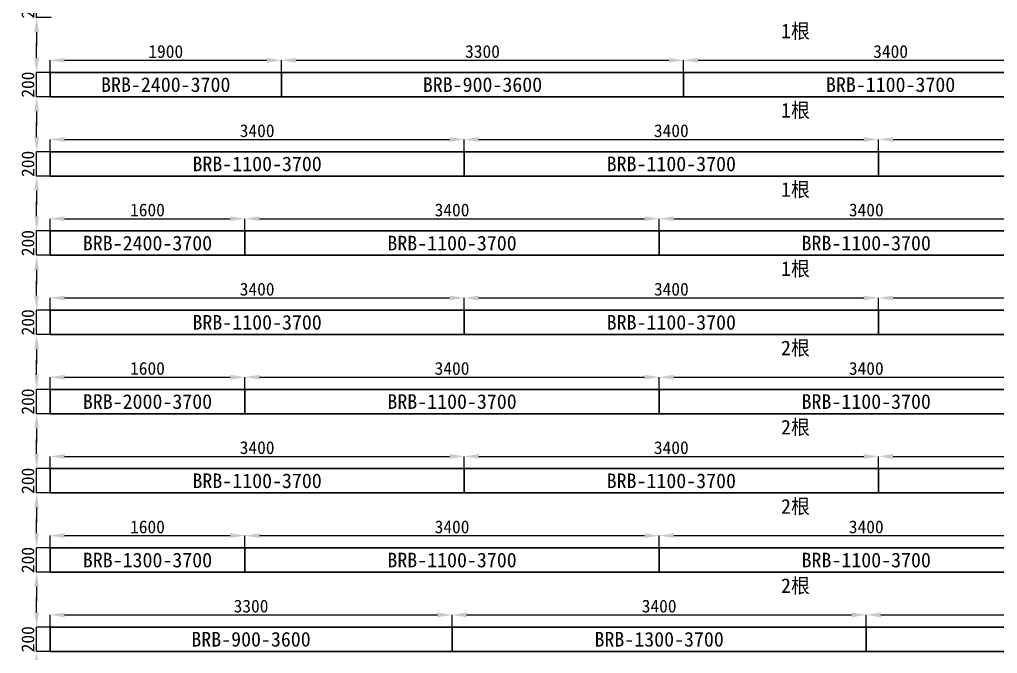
# Model space of a CAD drawing. Header units: metres. Extents: x -250 to 12310, y -21140 to 234.
# Drawn here: x -250 to 7777, y -10516 to -5316 of the extents above; entities that cross this region are included whole.
import ezdxf
from ezdxf.enums import TextEntityAlignment as Align

# ---------------------------------------------------------------- set-up
doc = ezdxf.new("R2010")
doc.units = ezdxf.units.M
for name, color, linetype in [('DIMENSION', 3, 'Continuous'), ('TEXT', 3, 'Continuous'), ('TUBE', 3, 'Continuous')]:
    doc.layers.add(name, color=color, linetype=linetype)
doc.dimstyles.get("Standard").update_dxf_attribs({"dimscale": 30, "dimtxt": 3.5, "dimasz": 4, "dimexe": 1.25, "dimexo": 0, "dimtad": 1, "dimcen": 2.5, "dimazin": 3, "dimtfac": 1, "dimtmove": 0, "dimatfit": 3})

# ---------------------------------------------------------------- blocks, each defined once
blk = doc.blocks.new('_CLOSEDFILLED')
at = {"color": 0, "linetype": 'BYBLOCK'}
blk.add_solid([(-1, 0.164), (0, 0), (-1, -0.164)], dxfattribs=at)
blk = doc.blocks.new('*D36')
at = {"color": 0}
for p, q in [((-110, -4980), (-110, -4860)), ((-110, -5300), (-110, -5100)), ((-110, -5420), (-110, -5540))]:
    blk.add_line(p, q, dxfattribs=at)
at = {"color": 3}
for p, q in [((10, -5100), (-110, -5100)), ((10, -5300), (-110, -5300))]:
    blk.add_line(p, q, dxfattribs=at)
at = {"layer": 'Defpoints'}
for p in [(10, -5100), (-110, -5300), (10, -5300)]:
    blk.add_point(p, dxfattribs=at)
at = {"layer": 'DIMENSION', "color": 0, "xscale": 120, "yscale": 120}
for p, rotation in [((-110, -5100), 270), ((-110, -5300), 90)]:
    blk.add_blockref('_CLOSEDFILLED', p, dxfattribs=dict(at, rotation=rotation))
at = {"layer": 'DIMENSION', "color": 3, "insert": (-181.25, -5200), "char_height": 105, "attachment_point": 5, "rotation": 90}
blk.add_mtext('200', dxfattribs=at)
blk = doc.blocks.new('*D41')
at = {"color": 0}
for p, q in [((-110, -5630), (-110, -5510)), ((-110, -5950), (-110, -5750)), ((-110, -6070), (-110, -6190))]:
    blk.add_line(p, q, dxfattribs=at)
at = {"color": 3}
for p, q in [((10, -5750), (-110, -5750)), ((10, -5950), (-110, -5950))]:
    blk.add_line(p, q, dxfattribs=at)
at = {"layer": 'Defpoints'}
for p in [(10, -5750), (-110, -5950), (10, -5950)]:
    blk.add_point(p, dxfattribs=at)
at = {"layer": 'DIMENSION', "color": 0, "xscale": 120, "yscale": 120}
for p, rotation in [((-110, -5750), 270), ((-110, -5950), 90)]:
    blk.add_blockref('_CLOSEDFILLED', p, dxfattribs=dict(at, rotation=rotation))
at = {"layer": 'DIMENSION', "color": 3, "insert": (-181.25, -5850), "char_height": 105, "attachment_point": 5, "rotation": 90}
blk.add_mtext('200', dxfattribs=at)
blk = doc.blocks.new('*D42')
at = {"color": 3}
for p, q in [((0, -5750), (0, -5650)), ((1900, -5750), (1900, -5650))]:
    blk.add_line(p, q, dxfattribs=at)
at = {"color": 0}
blk.add_line((120, -5650), (1780, -5650), dxfattribs=at)
at = {"layer": 'Defpoints'}
for p in [(0, -5650), (0, -5750), (1900, -5750)]:
    blk.add_point(p, dxfattribs=at)
at = {"layer": 'DIMENSION', "color": 0, "xscale": 120, "yscale": 120, "rotation": 180}
blk.add_blockref('_CLOSEDFILLED', (0, -5650), dxfattribs=at)
at = {"layer": 'DIMENSION', "color": 0, "xscale": 120, "yscale": 120}
blk.add_blockref('_CLOSEDFILLED', (1900, -5650), dxfattribs=at)
at = {"layer": 'DIMENSION', "color": 3, "insert": (950, -5578.75), "char_height": 105, "attachment_point": 5}
blk.add_mtext('1900', dxfattribs=at)
blk = doc.blocks.new('*D43')
at = {"color": 3}
for p, q in [((1900, -5750), (1900, -5650)), ((5200, -5750), (5200, -5650))]:
    blk.add_line(p, q, dxfattribs=at)
at = {"color": 0}
blk.add_line((2020, -5650), (5080, -5650), dxfattribs=at)
at = {"layer": 'Defpoints'}
for p in [(1900, -5650), (1900, -5750), (5200, -5750)]:
    blk.add_point(p, dxfattribs=at)
at = {"layer": 'DIMENSION', "color": 0, "xscale": 120, "yscale": 120, "rotation": 180}
blk.add_blockref('_CLOSEDFILLED', (1900, -5650), dxfattribs=at)
at = {"layer": 'DIMENSION', "color": 0, "xscale": 120, "yscale": 120}
blk.add_blockref('_CLOSEDFILLED', (5200, -5650), dxfattribs=at)
at = {"layer": 'DIMENSION', "color": 3, "insert": (3550, -5578.75), "char_height": 105, "attachment_point": 5}
blk.add_mtext('3300', dxfattribs=at)
blk = doc.blocks.new('*D44')
at = {"color": 3}
for p, q in [((5200, -5750), (5200, -5650)), ((8600, -5750), (8600, -5650))]:
    blk.add_line(p, q, dxfattribs=at)
at = {"color": 0}
blk.add_line((5320, -5650), (8480, -5650), dxfattribs=at)
at = {"layer": 'Defpoints'}
for p in [(5200, -5650), (5200, -5750), (8600, -5750)]:
    blk.add_point(p, dxfattribs=at)
at = {"layer": 'DIMENSION', "color": 0, "xscale": 120, "yscale": 120, "rotation": 180}
blk.add_blockref('_CLOSEDFILLED', (5200, -5650), dxfattribs=at)
at = {"layer": 'DIMENSION', "color": 0, "xscale": 120, "yscale": 120}
blk.add_blockref('_CLOSEDFILLED', (8600, -5650), dxfattribs=at)
at = {"layer": 'DIMENSION', "color": 3, "insert": (6900, -5578.75), "char_height": 105, "attachment_point": 5}
blk.add_mtext('3400', dxfattribs=at)
blk = doc.blocks.new('*D46')
at = {"color": 0}
for p, q in [((-110, -6280), (-110, -6160)), ((-110, -6600), (-110, -6400)), ((-110, -6720), (-110, -6840))]:
    blk.add_line(p, q, dxfattribs=at)
at = {"color": 3}
for p, q in [((10, -6400), (-110, -6400)), ((10, -6600), (-110, -6600))]:
    blk.add_line(p, q, dxfattribs=at)
at = {"layer": 'Defpoints'}
for p in [(10, -6400), (-110, -6600), (10, -6600)]:
    blk.add_point(p, dxfattribs=at)
at = {"layer": 'DIMENSION', "color": 0, "xscale": 120, "yscale": 120}
for p, rotation in [((-110, -6400), 270), ((-110, -6600), 90)]:
    blk.add_blockref('_CLOSEDFILLED', p, dxfattribs=dict(at, rotation=rotation))
at = {"layer": 'DIMENSION', "color": 3, "insert": (-181.25, -6500), "char_height": 105, "attachment_point": 5, "rotation": 90}
blk.add_mtext('200', dxfattribs=at)
blk = doc.blocks.new('*D47')
at = {"color": 3}
for p, q in [((0, -6400), (0, -6300)), ((3400, -6400), (3400, -6300))]:
    blk.add_line(p, q, dxfattribs=at)
at = {"color": 0}
blk.add_line((120, -6300), (3280, -6300), dxfattribs=at)
at = {"layer": 'Defpoints'}
for p in [(0, -6300), (0, -6400), (3400, -6400)]:
    blk.add_point(p, dxfattribs=at)
at = {"layer": 'DIMENSION', "color": 0, "xscale": 120, "yscale": 120, "rotation": 180}
blk.add_blockref('_CLOSEDFILLED', (0, -6300), dxfattribs=at)
at = {"layer": 'DIMENSION', "color": 0, "xscale": 120, "yscale": 120}
blk.add_blockref('_CLOSEDFILLED', (3400, -6300), dxfattribs=at)
at = {"layer": 'DIMENSION', "color": 3, "insert": (1700, -6228.75), "char_height": 105, "attachment_point": 5}
blk.add_mtext('3400', dxfattribs=at)
blk = doc.blocks.new('*D48')
at = {"color": 3}
for p, q in [((3400, -6400), (3400, -6300)), ((6800, -6400), (6800, -6300))]:
    blk.add_line(p, q, dxfattribs=at)
at = {"color": 0}
blk.add_line((3520, -6300), (6680, -6300), dxfattribs=at)
at = {"layer": 'Defpoints'}
for p in [(3400, -6300), (3400, -6400), (6800, -6400)]:
    blk.add_point(p, dxfattribs=at)
at = {"layer": 'DIMENSION', "color": 0, "xscale": 120, "yscale": 120, "rotation": 180}
blk.add_blockref('_CLOSEDFILLED', (3400, -6300), dxfattribs=at)
at = {"layer": 'DIMENSION', "color": 0, "xscale": 120, "yscale": 120}
blk.add_blockref('_CLOSEDFILLED', (6800, -6300), dxfattribs=at)
at = {"layer": 'DIMENSION', "color": 3, "insert": (5100, -6228.75), "char_height": 105, "attachment_point": 5}
blk.add_mtext('3400', dxfattribs=at)
blk = doc.blocks.new('*D49')
at = {"color": 3}
for p, q in [((6800, -6400), (6800, -6300)), ((10200, -6400), (10200, -6300))]:
    blk.add_line(p, q, dxfattribs=at)
at = {"color": 0}
blk.add_line((6920, -6300), (10080, -6300), dxfattribs=at)
at = {"layer": 'Defpoints'}
for p in [(6800, -6300), (6800, -6400), (10200, -6400)]:
    blk.add_point(p, dxfattribs=at)
at = {"layer": 'DIMENSION', "color": 0, "xscale": 120, "yscale": 120, "rotation": 180}
blk.add_blockref('_CLOSEDFILLED', (6800, -6300), dxfattribs=at)
at = {"layer": 'DIMENSION', "color": 0, "xscale": 120, "yscale": 120}
blk.add_blockref('_CLOSEDFILLED', (10200, -6300), dxfattribs=at)
at = {"layer": 'DIMENSION', "color": 3, "insert": (8500, -6228.75), "char_height": 105, "attachment_point": 5}
blk.add_mtext('3400', dxfattribs=at)
blk = doc.blocks.new('*D51')
at = {"color": 0}
for p, q in [((-110, -6930), (-110, -6810)), ((-110, -7250), (-110, -7050)), ((-110, -7370), (-110, -7490))]:
    blk.add_line(p, q, dxfattribs=at)
at = {"color": 3}
for p, q in [((10, -7050), (-110, -7050)), ((10, -7250), (-110, -7250))]:
    blk.add_line(p, q, dxfattribs=at)
at = {"layer": 'Defpoints'}
for p in [(10, -7050), (-110, -7250), (10, -7250)]:
    blk.add_point(p, dxfattribs=at)
at = {"layer": 'DIMENSION', "color": 0, "xscale": 120, "yscale": 120}
for p, rotation in [((-110, -7050), 270), ((-110, -7250), 90)]:
    blk.add_blockref('_CLOSEDFILLED', p, dxfattribs=dict(at, rotation=rotation))
at = {"layer": 'DIMENSION', "color": 3, "insert": (-181.25, -7150), "char_height": 105, "attachment_point": 5, "rotation": 90}
blk.add_mtext('200', dxfattribs=at)
blk = doc.blocks.new('*D52')
at = {"color": 3}
for p, q in [((0, -7050), (0, -6950)), ((1600, -7050), (1600, -6950))]:
    blk.add_line(p, q, dxfattribs=at)
at = {"color": 0}
blk.add_line((120, -6950), (1480, -6950), dxfattribs=at)
at = {"layer": 'Defpoints'}
for p in [(0, -6950), (0, -7050), (1600, -7050)]:
    blk.add_point(p, dxfattribs=at)
at = {"layer": 'DIMENSION', "color": 0, "xscale": 120, "yscale": 120, "rotation": 180}
blk.add_blockref('_CLOSEDFILLED', (0, -6950), dxfattribs=at)
at = {"layer": 'DIMENSION', "color": 0, "xscale": 120, "yscale": 120}
blk.add_blockref('_CLOSEDFILLED', (1600, -6950), dxfattribs=at)
at = {"layer": 'DIMENSION', "color": 3, "insert": (800, -6878.75), "char_height": 105, "attachment_point": 5}
blk.add_mtext('1600', dxfattribs=at)
blk = doc.blocks.new('*D53')
at = {"color": 3}
for p, q in [((1600, -7050), (1600, -6950)), ((5000, -7050), (5000, -6950))]:
    blk.add_line(p, q, dxfattribs=at)
at = {"color": 0}
blk.add_line((1720, -6950), (4880, -6950), dxfattribs=at)
at = {"layer": 'Defpoints'}
for p in [(1600, -6950), (1600, -7050), (5000, -7050)]:
    blk.add_point(p, dxfattribs=at)
at = {"layer": 'DIMENSION', "color": 0, "xscale": 120, "yscale": 120, "rotation": 180}
blk.add_blockref('_CLOSEDFILLED', (1600, -6950), dxfattribs=at)
at = {"layer": 'DIMENSION', "color": 0, "xscale": 120, "yscale": 120}
blk.add_blockref('_CLOSEDFILLED', (5000, -6950), dxfattribs=at)
at = {"layer": 'DIMENSION', "color": 3, "insert": (3300, -6878.75), "char_height": 105, "attachment_point": 5}
blk.add_mtext('3400', dxfattribs=at)
blk = doc.blocks.new('*D54')
at = {"color": 3}
for p, q in [((5000, -7050), (5000, -6950)), ((8400, -7050), (8400, -6950))]:
    blk.add_line(p, q, dxfattribs=at)
at = {"color": 0}
blk.add_line((5120, -6950), (8280, -6950), dxfattribs=at)
at = {"layer": 'Defpoints'}
for p in [(5000, -6950), (5000, -7050), (8400, -7050)]:
    blk.add_point(p, dxfattribs=at)
at = {"layer": 'DIMENSION', "color": 0, "xscale": 120, "yscale": 120, "rotation": 180}
blk.add_blockref('_CLOSEDFILLED', (5000, -6950), dxfattribs=at)
at = {"layer": 'DIMENSION', "color": 0, "xscale": 120, "yscale": 120}
blk.add_blockref('_CLOSEDFILLED', (8400, -6950), dxfattribs=at)
at = {"layer": 'DIMENSION', "color": 3, "insert": (6700, -6878.75), "char_height": 105, "attachment_point": 5}
blk.add_mtext('3400', dxfattribs=at)
blk = doc.blocks.new('*D57')
at = {"color": 0}
for p, q in [((-110, -7580), (-110, -7460)), ((-110, -7900), (-110, -7700)), ((-110, -8020), (-110, -8140))]:
    blk.add_line(p, q, dxfattribs=at)
at = {"color": 3}
for p, q in [((10, -7700), (-110, -7700)), ((10, -7900), (-110, -7900))]:
    blk.add_line(p, q, dxfattribs=at)
at = {"layer": 'Defpoints'}
for p in [(10, -7700), (-110, -7900), (10, -7900)]:
    blk.add_point(p, dxfattribs=at)
at = {"layer": 'DIMENSION', "color": 0, "xscale": 120, "yscale": 120}
for p, rotation in [((-110, -7700), 270), ((-110, -7900), 90)]:
    blk.add_blockref('_CLOSEDFILLED', p, dxfattribs=dict(at, rotation=rotation))
at = {"layer": 'DIMENSION', "color": 3, "insert": (-181.25, -7800), "char_height": 105, "attachment_point": 5, "rotation": 90}
blk.add_mtext('200', dxfattribs=at)
blk = doc.blocks.new('*D58')
at = {"color": 3}
for p, q in [((0, -7700), (0, -7600)), ((3400, -7700), (3400, -7600))]:
    blk.add_line(p, q, dxfattribs=at)
at = {"color": 0}
blk.add_line((120, -7600), (3280, -7600), dxfattribs=at)
at = {"layer": 'Defpoints'}
for p in [(0, -7600), (0, -7700), (3400, -7700)]:
    blk.add_point(p, dxfattribs=at)
at = {"layer": 'DIMENSION', "color": 0, "xscale": 120, "yscale": 120, "rotation": 180}
blk.add_blockref('_CLOSEDFILLED', (0, -7600), dxfattribs=at)
at = {"layer": 'DIMENSION', "color": 0, "xscale": 120, "yscale": 120}
blk.add_blockref('_CLOSEDFILLED', (3400, -7600), dxfattribs=at)
at = {"layer": 'DIMENSION', "color": 3, "insert": (1700, -7528.75), "char_height": 105, "attachment_point": 5}
blk.add_mtext('3400', dxfattribs=at)
blk = doc.blocks.new('*D59')
at = {"color": 3}
for p, q in [((3400, -7700), (3400, -7600)), ((6800, -7700), (6800, -7600))]:
    blk.add_line(p, q, dxfattribs=at)
at = {"color": 0}
blk.add_line((3520, -7600), (6680, -7600), dxfattribs=at)
at = {"layer": 'Defpoints'}
for p in [(3400, -7600), (3400, -7700), (6800, -7700)]:
    blk.add_point(p, dxfattribs=at)
at = {"layer": 'DIMENSION', "color": 0, "xscale": 120, "yscale": 120, "rotation": 180}
blk.add_blockref('_CLOSEDFILLED', (3400, -7600), dxfattribs=at)
at = {"layer": 'DIMENSION', "color": 0, "xscale": 120, "yscale": 120}
blk.add_blockref('_CLOSEDFILLED', (6800, -7600), dxfattribs=at)
at = {"layer": 'DIMENSION', "color": 3, "insert": (5100, -7528.75), "char_height": 105, "attachment_point": 5}
blk.add_mtext('3400', dxfattribs=at)
blk = doc.blocks.new('*D60')
at = {"color": 3}
for p, q in [((6800, -7700), (6800, -7600)), ((10200, -7700), (10200, -7600))]:
    blk.add_line(p, q, dxfattribs=at)
at = {"color": 0}
blk.add_line((6920, -7600), (10080, -7600), dxfattribs=at)
at = {"layer": 'Defpoints'}
for p in [(6800, -7600), (6800, -7700), (10200, -7700)]:
    blk.add_point(p, dxfattribs=at)
at = {"layer": 'DIMENSION', "color": 0, "xscale": 120, "yscale": 120, "rotation": 180}
blk.add_blockref('_CLOSEDFILLED', (6800, -7600), dxfattribs=at)
at = {"layer": 'DIMENSION', "color": 0, "xscale": 120, "yscale": 120}
blk.add_blockref('_CLOSEDFILLED', (10200, -7600), dxfattribs=at)
at = {"layer": 'DIMENSION', "color": 3, "insert": (8500, -7528.75), "char_height": 105, "attachment_point": 5}
blk.add_mtext('3400', dxfattribs=at)
blk = doc.blocks.new('*D62')
at = {"color": 0}
for p, q in [((-110, -8230), (-110, -8110)), ((-110, -8550), (-110, -8350)), ((-110, -8670), (-110, -8790))]:
    blk.add_line(p, q, dxfattribs=at)
at = {"color": 3}
for p, q in [((10, -8350), (-110, -8350)), ((10, -8550), (-110, -8550))]:
    blk.add_line(p, q, dxfattribs=at)
at = {"layer": 'Defpoints'}
for p in [(10, -8350), (-110, -8550), (10, -8550)]:
    blk.add_point(p, dxfattribs=at)
at = {"layer": 'DIMENSION', "color": 0, "xscale": 120, "yscale": 120}
for p, rotation in [((-110, -8350), 270), ((-110, -8550), 90)]:
    blk.add_blockref('_CLOSEDFILLED', p, dxfattribs=dict(at, rotation=rotation))
at = {"layer": 'DIMENSION', "color": 3, "insert": (-181.25, -8450), "char_height": 105, "attachment_point": 5, "rotation": 90}
blk.add_mtext('200', dxfattribs=at)
blk = doc.blocks.new('*D63')
at = {"color": 3}
for p, q in [((0, -8350), (0, -8250)), ((1600, -8350), (1600, -8250))]:
    blk.add_line(p, q, dxfattribs=at)
at = {"color": 0}
blk.add_line((120, -8250), (1480, -8250), dxfattribs=at)
at = {"layer": 'Defpoints'}
for p in [(0, -8250), (0, -8350), (1600, -8350)]:
    blk.add_point(p, dxfattribs=at)
at = {"layer": 'DIMENSION', "color": 0, "xscale": 120, "yscale": 120, "rotation": 180}
blk.add_blockref('_CLOSEDFILLED', (0, -8250), dxfattribs=at)
at = {"layer": 'DIMENSION', "color": 0, "xscale": 120, "yscale": 120}
blk.add_blockref('_CLOSEDFILLED', (1600, -8250), dxfattribs=at)
at = {"layer": 'DIMENSION', "color": 3, "insert": (800, -8178.75), "char_height": 105, "attachment_point": 5}
blk.add_mtext('1600', dxfattribs=at)
blk = doc.blocks.new('*D64')
at = {"color": 3}
for p, q in [((1600, -8350), (1600, -8250)), ((5000, -8350), (5000, -8250))]:
    blk.add_line(p, q, dxfattribs=at)
at = {"color": 0}
blk.add_line((1720, -8250), (4880, -8250), dxfattribs=at)
at = {"layer": 'Defpoints'}
for p in [(1600, -8250), (1600, -8350), (5000, -8350)]:
    blk.add_point(p, dxfattribs=at)
at = {"layer": 'DIMENSION', "color": 0, "xscale": 120, "yscale": 120, "rotation": 180}
blk.add_blockref('_CLOSEDFILLED', (1600, -8250), dxfattribs=at)
at = {"layer": 'DIMENSION', "color": 0, "xscale": 120, "yscale": 120}
blk.add_blockref('_CLOSEDFILLED', (5000, -8250), dxfattribs=at)
at = {"layer": 'DIMENSION', "color": 3, "insert": (3300, -8178.75), "char_height": 105, "attachment_point": 5}
blk.add_mtext('3400', dxfattribs=at)
blk = doc.blocks.new('*D65')
at = {"color": 3}
for p, q in [((5000, -8350), (5000, -8250)), ((8400, -8350), (8400, -8250))]:
    blk.add_line(p, q, dxfattribs=at)
at = {"color": 0}
blk.add_line((5120, -8250), (8280, -8250), dxfattribs=at)
at = {"layer": 'Defpoints'}
for p in [(5000, -8250), (5000, -8350), (8400, -8350)]:
    blk.add_point(p, dxfattribs=at)
at = {"layer": 'DIMENSION', "color": 0, "xscale": 120, "yscale": 120, "rotation": 180}
blk.add_blockref('_CLOSEDFILLED', (5000, -8250), dxfattribs=at)
at = {"layer": 'DIMENSION', "color": 0, "xscale": 120, "yscale": 120}
blk.add_blockref('_CLOSEDFILLED', (8400, -8250), dxfattribs=at)
at = {"layer": 'DIMENSION', "color": 3, "insert": (6700, -8178.75), "char_height": 105, "attachment_point": 5}
blk.add_mtext('3400', dxfattribs=at)
blk = doc.blocks.new('*D68')
at = {"color": 0}
for p, q in [((-110, -8880), (-110, -8760)), ((-110, -9200), (-110, -9000)), ((-110, -9320), (-110, -9440))]:
    blk.add_line(p, q, dxfattribs=at)
at = {"color": 3}
for p, q in [((10, -9000), (-110, -9000)), ((10, -9200), (-110, -9200))]:
    blk.add_line(p, q, dxfattribs=at)
at = {"layer": 'Defpoints'}
for p in [(10, -9000), (-110, -9200), (10, -9200)]:
    blk.add_point(p, dxfattribs=at)
at = {"layer": 'DIMENSION', "color": 0, "xscale": 120, "yscale": 120}
for p, rotation in [((-110, -9000), 270), ((-110, -9200), 90)]:
    blk.add_blockref('_CLOSEDFILLED', p, dxfattribs=dict(at, rotation=rotation))
at = {"layer": 'DIMENSION', "color": 3, "insert": (-181.25, -9100), "char_height": 105, "attachment_point": 5, "rotation": 90}
blk.add_mtext('200', dxfattribs=at)
blk = doc.blocks.new('*D69')
at = {"color": 3}
for p, q in [((0, -9000), (0, -8900)), ((3400, -9000), (3400, -8900))]:
    blk.add_line(p, q, dxfattribs=at)
at = {"color": 0}
blk.add_line((120, -8900), (3280, -8900), dxfattribs=at)
at = {"layer": 'Defpoints'}
for p in [(0, -8900), (0, -9000), (3400, -9000)]:
    blk.add_point(p, dxfattribs=at)
at = {"layer": 'DIMENSION', "color": 0, "xscale": 120, "yscale": 120, "rotation": 180}
blk.add_blockref('_CLOSEDFILLED', (0, -8900), dxfattribs=at)
at = {"layer": 'DIMENSION', "color": 0, "xscale": 120, "yscale": 120}
blk.add_blockref('_CLOSEDFILLED', (3400, -8900), dxfattribs=at)
at = {"layer": 'DIMENSION', "color": 3, "insert": (1700, -8828.75), "char_height": 105, "attachment_point": 5}
blk.add_mtext('3400', dxfattribs=at)
blk = doc.blocks.new('*D70')
at = {"color": 3}
for p, q in [((3400, -9000), (3400, -8900)), ((6800, -9000), (6800, -8900))]:
    blk.add_line(p, q, dxfattribs=at)
at = {"color": 0}
blk.add_line((3520, -8900), (6680, -8900), dxfattribs=at)
at = {"layer": 'Defpoints'}
for p in [(3400, -8900), (3400, -9000), (6800, -9000)]:
    blk.add_point(p, dxfattribs=at)
at = {"layer": 'DIMENSION', "color": 0, "xscale": 120, "yscale": 120, "rotation": 180}
blk.add_blockref('_CLOSEDFILLED', (3400, -8900), dxfattribs=at)
at = {"layer": 'DIMENSION', "color": 0, "xscale": 120, "yscale": 120}
blk.add_blockref('_CLOSEDFILLED', (6800, -8900), dxfattribs=at)
at = {"layer": 'DIMENSION', "color": 3, "insert": (5100, -8828.75), "char_height": 105, "attachment_point": 5}
blk.add_mtext('3400', dxfattribs=at)
blk = doc.blocks.new('*D71')
at = {"color": 3}
for p, q in [((6800, -9000), (6800, -8900)), ((10200, -9000), (10200, -8900))]:
    blk.add_line(p, q, dxfattribs=at)
at = {"color": 0}
blk.add_line((6920, -8900), (10080, -8900), dxfattribs=at)
at = {"layer": 'Defpoints'}
for p in [(6800, -8900), (6800, -9000), (10200, -9000)]:
    blk.add_point(p, dxfattribs=at)
at = {"layer": 'DIMENSION', "color": 0, "xscale": 120, "yscale": 120, "rotation": 180}
blk.add_blockref('_CLOSEDFILLED', (6800, -8900), dxfattribs=at)
at = {"layer": 'DIMENSION', "color": 0, "xscale": 120, "yscale": 120}
blk.add_blockref('_CLOSEDFILLED', (10200, -8900), dxfattribs=at)
at = {"layer": 'DIMENSION', "color": 3, "insert": (8500, -8828.75), "char_height": 105, "attachment_point": 5}
blk.add_mtext('3400', dxfattribs=at)
blk = doc.blocks.new('*D73')
at = {"color": 0}
for p, q in [((-110, -9530), (-110, -9410)), ((-110, -9850), (-110, -9650)), ((-110, -9970), (-110, -10090))]:
    blk.add_line(p, q, dxfattribs=at)
at = {"color": 3}
for p, q in [((10, -9650), (-110, -9650)), ((10, -9850), (-110, -9850))]:
    blk.add_line(p, q, dxfattribs=at)
at = {"layer": 'Defpoints'}
for p in [(10, -9650), (-110, -9850), (10, -9850)]:
    blk.add_point(p, dxfattribs=at)
at = {"layer": 'DIMENSION', "color": 0, "xscale": 120, "yscale": 120}
for p, rotation in [((-110, -9650), 270), ((-110, -9850), 90)]:
    blk.add_blockref('_CLOSEDFILLED', p, dxfattribs=dict(at, rotation=rotation))
at = {"layer": 'DIMENSION', "color": 3, "insert": (-181.25, -9750), "char_height": 105, "attachment_point": 5, "rotation": 90}
blk.add_mtext('200', dxfattribs=at)
blk = doc.blocks.new('*D74')
at = {"color": 3}
for p, q in [((0, -9650), (0, -9550)), ((1600, -9650), (1600, -9550))]:
    blk.add_line(p, q, dxfattribs=at)
at = {"color": 0}
blk.add_line((120, -9550), (1480, -9550), dxfattribs=at)
at = {"layer": 'Defpoints'}
for p in [(0, -9550), (0, -9650), (1600, -9650)]:
    blk.add_point(p, dxfattribs=at)
at = {"layer": 'DIMENSION', "color": 0, "xscale": 120, "yscale": 120, "rotation": 180}
blk.add_blockref('_CLOSEDFILLED', (0, -9550), dxfattribs=at)
at = {"layer": 'DIMENSION', "color": 0, "xscale": 120, "yscale": 120}
blk.add_blockref('_CLOSEDFILLED', (1600, -9550), dxfattribs=at)
at = {"layer": 'DIMENSION', "color": 3, "insert": (800, -9478.75), "char_height": 105, "attachment_point": 5}
blk.add_mtext('1600', dxfattribs=at)
blk = doc.blocks.new('*D75')
at = {"color": 3}
for p, q in [((1600, -9650), (1600, -9550)), ((5000, -9650), (5000, -9550))]:
    blk.add_line(p, q, dxfattribs=at)
at = {"color": 0}
blk.add_line((1720, -9550), (4880, -9550), dxfattribs=at)
at = {"layer": 'Defpoints'}
for p in [(1600, -9550), (1600, -9650), (5000, -9650)]:
    blk.add_point(p, dxfattribs=at)
at = {"layer": 'DIMENSION', "color": 0, "xscale": 120, "yscale": 120, "rotation": 180}
blk.add_blockref('_CLOSEDFILLED', (1600, -9550), dxfattribs=at)
at = {"layer": 'DIMENSION', "color": 0, "xscale": 120, "yscale": 120}
blk.add_blockref('_CLOSEDFILLED', (5000, -9550), dxfattribs=at)
at = {"layer": 'DIMENSION', "color": 3, "insert": (3300, -9478.75), "char_height": 105, "attachment_point": 5}
blk.add_mtext('3400', dxfattribs=at)
blk = doc.blocks.new('*D76')
at = {"color": 3}
for p, q in [((5000, -9650), (5000, -9550)), ((8400, -9650), (8400, -9550))]:
    blk.add_line(p, q, dxfattribs=at)
at = {"color": 0}
blk.add_line((5120, -9550), (8280, -9550), dxfattribs=at)
at = {"layer": 'Defpoints'}
for p in [(5000, -9550), (5000, -9650), (8400, -9650)]:
    blk.add_point(p, dxfattribs=at)
at = {"layer": 'DIMENSION', "color": 0, "xscale": 120, "yscale": 120, "rotation": 180}
blk.add_blockref('_CLOSEDFILLED', (5000, -9550), dxfattribs=at)
at = {"layer": 'DIMENSION', "color": 0, "xscale": 120, "yscale": 120}
blk.add_blockref('_CLOSEDFILLED', (8400, -9550), dxfattribs=at)
at = {"layer": 'DIMENSION', "color": 3, "insert": (6700, -9478.75), "char_height": 105, "attachment_point": 5}
blk.add_mtext('3400', dxfattribs=at)
blk = doc.blocks.new('*D79')
at = {"color": 0}
for p, q in [((-110, -10180), (-110, -10060)), ((-110, -10500), (-110, -10300)), ((-110, -10620), (-110, -10740))]:
    blk.add_line(p, q, dxfattribs=at)
at = {"color": 3}
for p, q in [((10, -10300), (-110, -10300)), ((10, -10500), (-110, -10500))]:
    blk.add_line(p, q, dxfattribs=at)
at = {"layer": 'Defpoints'}
for p in [(10, -10300), (-110, -10500), (10, -10500)]:
    blk.add_point(p, dxfattribs=at)
at = {"layer": 'DIMENSION', "color": 0, "xscale": 120, "yscale": 120}
for p, rotation in [((-110, -10300), 270), ((-110, -10500), 90)]:
    blk.add_blockref('_CLOSEDFILLED', p, dxfattribs=dict(at, rotation=rotation))
at = {"layer": 'DIMENSION', "color": 3, "insert": (-181.25, -10400), "char_height": 105, "attachment_point": 5, "rotation": 90}
blk.add_mtext('200', dxfattribs=at)
blk = doc.blocks.new('*D80')
at = {"color": 3}
for p, q in [((0, -10300), (0, -10200)), ((3300, -10300), (3300, -10200))]:
    blk.add_line(p, q, dxfattribs=at)
at = {"color": 0}
blk.add_line((120, -10200), (3180, -10200), dxfattribs=at)
at = {"layer": 'Defpoints'}
for p in [(0, -10200), (0, -10300), (3300, -10300)]:
    blk.add_point(p, dxfattribs=at)
at = {"layer": 'DIMENSION', "color": 0, "xscale": 120, "yscale": 120, "rotation": 180}
blk.add_blockref('_CLOSEDFILLED', (0, -10200), dxfattribs=at)
at = {"layer": 'DIMENSION', "color": 0, "xscale": 120, "yscale": 120}
blk.add_blockref('_CLOSEDFILLED', (3300, -10200), dxfattribs=at)
at = {"layer": 'DIMENSION', "color": 3, "insert": (1650, -10128.75), "char_height": 105, "attachment_point": 5}
blk.add_mtext('3300', dxfattribs=at)
blk = doc.blocks.new('*D81')
at = {"color": 3}
for p, q in [((3300, -10300), (3300, -10200)), ((6700, -10300), (6700, -10200))]:
    blk.add_line(p, q, dxfattribs=at)
at = {"color": 0}
blk.add_line((3420, -10200), (6580, -10200), dxfattribs=at)
at = {"layer": 'Defpoints'}
for p in [(3300, -10200), (3300, -10300), (6700, -10300)]:
    blk.add_point(p, dxfattribs=at)
at = {"layer": 'DIMENSION', "color": 0, "xscale": 120, "yscale": 120, "rotation": 180}
blk.add_blockref('_CLOSEDFILLED', (3300, -10200), dxfattribs=at)
at = {"layer": 'DIMENSION', "color": 0, "xscale": 120, "yscale": 120}
blk.add_blockref('_CLOSEDFILLED', (6700, -10200), dxfattribs=at)
at = {"layer": 'DIMENSION', "color": 3, "insert": (5000, -10128.75), "char_height": 105, "attachment_point": 5}
blk.add_mtext('3400', dxfattribs=at)
blk = doc.blocks.new('*D82')
at = {"color": 3}
for p, q in [((6700, -10300), (6700, -10200)), ((10100, -10300), (10100, -10200))]:
    blk.add_line(p, q, dxfattribs=at)
at = {"color": 0}
blk.add_line((6820, -10200), (9980, -10200), dxfattribs=at)
at = {"layer": 'Defpoints'}
for p in [(6700, -10200), (6700, -10300), (10100, -10300)]:
    blk.add_point(p, dxfattribs=at)
at = {"layer": 'DIMENSION', "color": 0, "xscale": 120, "yscale": 120, "rotation": 180}
blk.add_blockref('_CLOSEDFILLED', (6700, -10200), dxfattribs=at)
at = {"layer": 'DIMENSION', "color": 0, "xscale": 120, "yscale": 120}
blk.add_blockref('_CLOSEDFILLED', (10100, -10200), dxfattribs=at)
at = {"layer": 'DIMENSION', "color": 3, "insert": (8400, -10128.75), "char_height": 105, "attachment_point": 5}
blk.add_mtext('3400', dxfattribs=at)

msp = doc.modelspace()

# ---------------------------------------------------------------- linework, layer by layer
at = {"layer": 'TUBE', "color": 7, "lineweight": 35}
for p, q in [((0, -5750), (1900, -5750)), ((0, -5750), (0, -5950)), ((1900, -5750), (1900, -5950)), ((1900, -5750), (5200, -5750)), ((5200, -5750), (5200, -5950)), ((5200, -5750), (8600, -5750)), ((0, -5950), (1900, -5950)), ((1900, -5950), (5200, -5950)), ((5200, -5950), (8600, -5950)), ((0, -6400), (3400, -6400)), ((0, -6400), (0, -6600)), ((3400, -6400), (3400, -6600)), ((3400, -6400), (6800, -6400)), ((6800, -6400), (6800, -6600)), ((6800, -6400), (10200, -6400)), ((0, -6600), (3400, -6600)), ((3400, -6600), (6800, -6600)), ((6800, -6600), (10200, -6600)), ((0, -7050), (1600, -7050)), ((0, -7050), (0, -7250)), ((1600, -7050), (1600, -7250)), ((1600, -7050), (5000, -7050)), ((5000, -7050), (5000, -7250)), ((5000, -7050), (8400, -7050)), ((0, -7250), (1600, -7250)), ((1600, -7250), (5000, -7250)), ((5000, -7250), (8400, -7250)), ((0, -7700), (3400, -7700)), ((0, -7700), (0, -7900)), ((3400, -7700), (3400, -7900)), ((3400, -7700), (6800, -7700)), ((6800, -7700), (6800, -7900)), ((6800, -7700), (10200, -7700)), ((0, -7900), (3400, -7900)), ((3400, -7900), (6800, -7900)), ((6800, -7900), (10200, -7900)), ((0, -8350), (1600, -8350)), ((0, -8350), (0, -8550)), ((1600, -8350), (1600, -8550)), ((1600, -8350), (5000, -8350)), ((5000, -8350), (5000, -8550)), ((5000, -8350), (8400, -8350)), ((0, -8550), (1600, -8550)), ((1600, -8550), (5000, -8550)), ((5000, -8550), (8400, -8550)), ((0, -9000), (3400, -9000)), ((0, -9000), (0, -9200)), ((3400, -9000), (3400, -9200)), ((3400, -9000), (6800, -9000)), ((6800, -9000), (6800, -9200)), ((6800, -9000), (10200, -9000)), ((0, -9200), (3400, -9200)), ((3400, -9200), (6800, -9200)), ((6800, -9200), (10200, -9200)), ((0, -9650), (1600, -9650)), ((0, -9650), (0, -9850)), ((1600, -9650), (1600, -9850)), ((1600, -9650), (5000, -9650)), ((5000, -9650), (5000, -9850)), ((5000, -9650), (8400, -9650)), ((0, -9850), (1600, -9850)), ((1600, -9850), (5000, -9850)), ((5000, -9850), (8400, -9850)), ((0, -10300), (3300, -10300)), ((0, -10300), (0, -10500)), ((3300, -10300), (3300, -10500)), ((3300, -10300), (6700, -10300)), ((6700, -10300), (6700, -10500)), ((6700, -10300), (10100, -10300)), ((0, -10500), (3300, -10500)), ((3300, -10500), (6700, -10500)), ((6700, -10500), (10100, -10500))]:
    msp.add_line(p, q, dxfattribs=at)

# ---------------------------------------------------------------- texts
at = {"layer": 'TEXT'}
for s, p in [('1根', (6000, -5470)), ('1根', (6000, -6120)), ('1根', (6000, -6770)), ('1根', (6000, -7420)), ('2根', (6000, -8070)), ('2根', (6000, -8720)), ('2根', (6000, -9370)), ('2根', (6000, -10020))]:
    msp.add_text(s, height=120, dxfattribs=at).set_placement(p)
for s, p in [('BRB-2400-3700', (950, -5850)), ('BRB-900-3600', (3550, -5850)), ('BRB-1100-3700', (6900, -5850)), ('BRB-1100-3700', (1700, -6500)), ('BRB-1100-3700', (5100, -6500)), ('BRB-2400-3700', (800, -7150)), ('BRB-1100-3700', (3300, -7150)), ('BRB-1100-3700', (6700, -7150)), ('BRB-1100-3700', (1700, -7800)), ('BRB-1100-3700', (5100, -7800)), ('BRB-2000-3700', (800, -8450)), ('BRB-1100-3700', (3300, -8450)), ('BRB-1100-3700', (6700, -8450)), ('BRB-1100-3700', (1700, -9100)), ('BRB-1100-3700', (5100, -9100)), ('BRB-1300-3700', (800, -9750)), ('BRB-1100-3700', (3300, -9750)), ('BRB-1100-3700', (6700, -9750)), ('BRB-900-3600', (1650, -10400)), ('BRB-1300-3700', (5000, -10400))]:
    msp.add_text(s, height=120, dxfattribs=at).set_placement(p, align=Align.MIDDLE_CENTER)

# ---------------------------------------------------------------- dimensions: what is measured, and where the dimension line sits
at = {"layer": 'DIMENSION', "color": 3, "lineweight": 25}
for base, p1, p2, picture, middle in [((-110, -5300), (10, -5300), (10, -5100), '*D36', (-181.25, -5200)), ((-110, -5950), (10, -5950), (10, -5750), '*D41', (-181.25, -5850)), ((-110, -6600), (10, -6600), (10, -6400), '*D46', (-181.25, -6500)), ((-110, -7250), (10, -7250), (10, -7050), '*D51', (-181.25, -7150)), ((-110, -7900), (10, -7900), (10, -7700), '*D57', (-181.25, -7800)), ((-110, -8550), (10, -8550), (10, -8350), '*D62', (-181.25, -8450)), ((-110, -9200), (10, -9200), (10, -9000), '*D68', (-181.25, -9100)), ((-110, -9850), (10, -9850), (10, -9650), '*D73', (-181.25, -9750)), ((-110, -10500), (10, -10500), (10, -10300), '*D79', (-181.25, -10400))]:
    dim = msp.add_linear_dim(base=base, p1=p1, p2=p2, angle=90, text='200', dimstyle='Standard', dxfattribs=at)
    dim.commit()
    dim.dimension.update_dxf_attribs({"geometry": picture, "text_midpoint": middle})
for base, p1, p2, text, picture, middle in [((0, -5650), (0, -5750), (1900, -5750), '1900', '*D42', (950, -5578.75)), ((1900, -5650), (1900, -5750), (5200, -5750), '3300', '*D43', (3550, -5578.75)), ((5200, -5650), (5200, -5750), (8600, -5750), '3400', '*D44', (6900, -5578.75)), ((0, -6300), (0, -6400), (3400, -6400), '3400', '*D47', (1700, -6228.75)), ((3400, -6300), (3400, -6400), (6800, -6400), '3400', '*D48', (5100, -6228.75)), ((6800, -6300), (6800, -6400), (10200, -6400), '3400', '*D49', (8500, -6228.75)), ((0, -6950), (0, -7050), (1600, -7050), '1600', '*D52', (800, -6878.75)), ((1600, -6950), (1600, -7050), (5000, -7050), '3400', '*D53', (3300, -6878.75)), ((5000, -6950), (5000, -7050), (8400, -7050), '3400', '*D54', (6700, -6878.75)), ((0, -7600), (0, -7700), (3400, -7700), '3400', '*D58', (1700, -7528.75)), ((3400, -7600), (3400, -7700), (6800, -7700), '3400', '*D59', (5100, -7528.75)), ((6800, -7600), (6800, -7700), (10200, -7700), '3400', '*D60', (8500, -7528.75)), ((0, -8250), (0, -8350), (1600, -8350), '1600', '*D63', (800, -8178.75)), ((1600, -8250), (1600, -8350), (5000, -8350), '3400', '*D64', (3300, -8178.75)), ((5000, -8250), (5000, -8350), (8400, -8350), '3400', '*D65', (6700, -8178.75)), ((0, -8900), (0, -9000), (3400, -9000), '3400', '*D69', (1700, -8828.75)), ((3400, -8900), (3400, -9000), (6800, -9000), '3400', '*D70', (5100, -8828.75)), ((6800, -8900), (6800, -9000), (10200, -9000), '3400', '*D71', (8500, -8828.75)), ((0, -9550), (0, -9650), (1600, -9650), '1600', '*D74', (800, -9478.75)), ((1600, -9550), (1600, -9650), (5000, -9650), '3400', '*D75', (3300, -9478.75)), ((5000, -9550), (5000, -9650), (8400, -9650), '3400', '*D76', (6700, -9478.75)), ((0, -10200), (0, -10300), (3300, -10300), '3300', '*D80', (1650, -10128.75)), ((3300, -10200), (3300, -10300), (6700, -10300), '3400', '*D81', (5000, -10128.75)), ((6700, -10200), (6700, -10300), (10100, -10300), '3400', '*D82', (8400, -10128.75))]:
    dim = msp.add_linear_dim(base=base, p1=p1, p2=p2, text=text, dimstyle='Standard', dxfattribs=at)
    dim.commit()
    dim.dimension.update_dxf_attribs({"geometry": picture, "text_midpoint": middle})

doc.saveas('drawing.dxf')
